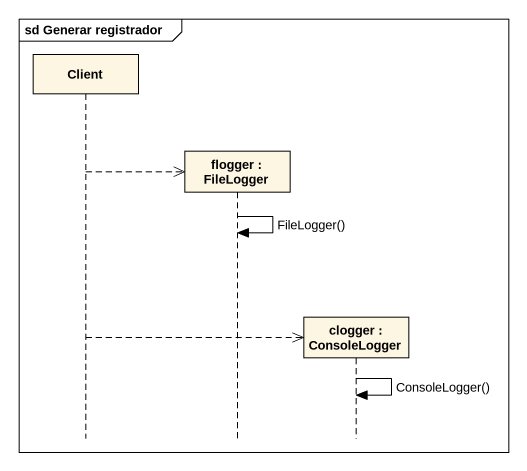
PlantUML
@startuml
mainframe sd Generar registrador
hide footbox
participant Client
participant "flogger : FileLogger" as flogger
participant "clogger : ConsoleLogger" as clogger

Client -->> flogger **
flogger -> flogger : FileLogger()
Client -->> clogger **
clogger -> clogger : ConsoleLogger()
@enduml
